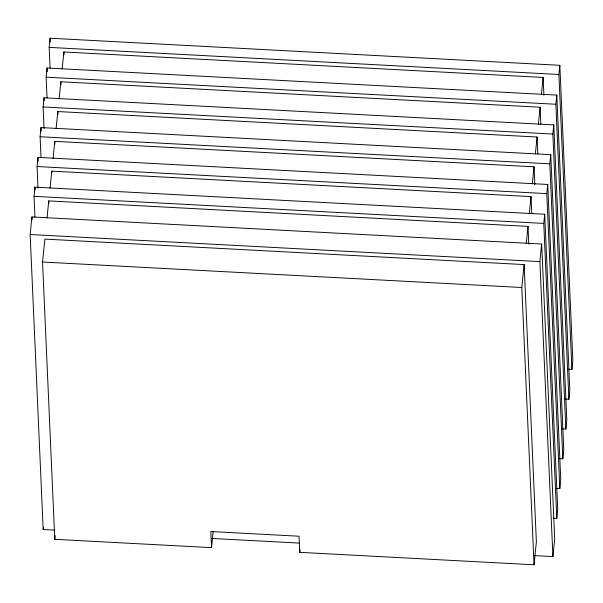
<?xml version="1.0" encoding="UTF-8"?>
<svg xmlns="http://www.w3.org/2000/svg" width="603" height="603" viewBox="0 0 603 603"><rect width="100%" height="100%" fill="white"/><g stroke="black" fill="none" stroke-linecap="round" stroke-linejoin="round"><path stroke-width="0.9" d="M54.466 530.09L43.175 529.487L30.15 234.514L31.936 216.944L541.667 244.042L554.692 539.014L552.913 556.584L534.1 555.582M34.944 216.99L34.032 196.322L34.959 187.156L544.69 214.253L557.722 509.226L556.788 518.392L553.026 518.196M38.012 188.144L37.054 166.534L37.989 157.368L547.72 184.458L560.745 479.438L559.818 488.603L556.056 488.4M40.996 157.413L40.084 136.745L41.012 127.58L550.743 154.669L563.775 449.65L562.84 458.815L559.079 458.612M44.064 128.56L43.107 106.957L44.042 97.792L553.773 124.881L566.797 419.861L565.87 429.027L562.109 428.823M47.049 97.837L46.13 77.169L47.064 68.003L556.795 95.093L569.827 390.073L568.893 399.239L565.132 399.035M50.072 68.049L49.16 47.381L50.087 38.215L559.825 65.305L572.85 360.277L571.915 369.443L568.154 369.247M42.542 262.019L44.871 239.105L524.128 264.581L536.369 541.871L534.047 564.785L299.736 552.333L299.028 536.218L210.831 531.537L211.54 547.645L54.79 539.316L42.542 262.019L521.799 287.495L534.047 564.785M47.019 217.954L48.753 200.912L528.002 226.389L528.793 244.245M50.041 188.159L51.775 171.124L531.032 196.601L531.778 213.522M53.072 158.37L54.798 141.336L534.054 166.812L534.846 184.669M56.094 128.582L57.828 111.547L537.085 137.024L537.831 153.938M59.124 98.794L60.85 81.759L540.107 107.228L540.853 124.15M62.147 69.006L63.88 51.971L543.13 77.44L543.921 95.297M43.175 529.487L43.363 527.64M54.79 539.316L55.159 535.645M211.54 547.645L213.213 531.145M299.736 552.333L300.015 549.582M521.799 287.495L524.128 264.581M526.276 243.424L528.002 226.389M529.298 213.635L531.032 196.601M532.328 183.847L534.054 166.812M535.351 154.059L537.085 137.024M538.373 124.271L540.107 107.228M541.404 94.483L543.13 77.44M552.913 556.584L539.881 261.604L541.667 244.042M556.788 518.392L543.763 223.419L544.69 214.253M559.818 488.603L546.785 193.623L547.72 184.458M562.84 458.815L549.815 163.835L550.743 154.669M565.87 429.027L552.838 134.047L553.773 124.881M568.893 399.239L555.868 104.259L556.795 95.093M571.915 369.443L558.891 74.471L559.825 65.305M49.16 47.381L558.891 74.471M46.13 77.169L555.868 104.259M43.107 106.957L552.838 134.047M40.084 136.745L549.815 163.835M37.054 166.534L546.785 193.623M34.032 196.322L543.763 223.419M30.15 234.514L539.881 261.604M211.525 538.434L298.982 543.084M63.88 51.971L64.001 54.79M60.85 81.759L60.978 84.578M57.828 111.547L57.948 114.366M54.798 141.336L54.926 144.155M50.087 38.215L50.253 41.969M51.775 171.124L51.858 173.008M47.064 68.003L47.23 71.757M48.753 200.912L48.873 203.731M44.042 97.792L44.162 100.611M41.012 127.58L41.177 131.333M37.989 157.368L38.155 161.129M34.959 187.156L35.087 189.975M31.936 216.944L32.057 219.763"/></g></svg>
